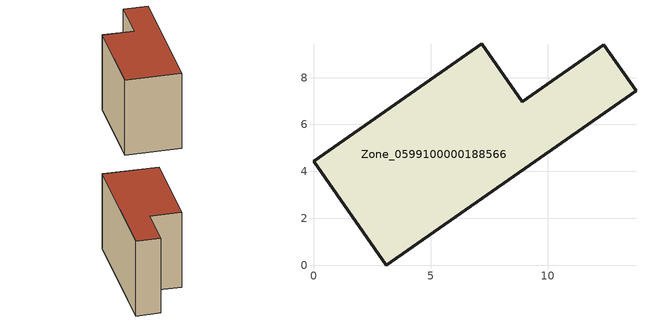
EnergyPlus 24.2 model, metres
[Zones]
Zone_0599100000188566
 floor ground (C_G): 3.1,0 0,4.44 7.17,9.44 8.9,6.97 12.39,9.41 13.76,7.44 z0
 wall outside (C_F): 3.1,0 13.76,7.44 12.39,9.41 8.9,6.97 7.17,9.44 0,4.44 3.1,0 z0:7.94
 roof outside (C_R): 0,4.44 3.1,0 13.76,7.44 12.39,9.41 8.9,6.97 7.17,9.44 z7.94
[BUILDING]
Pand.0599100000188566: North Axis=0; Terrain=City; Loads Convergence Tolerance Value=0.04; Temperature Convergence Tolerance Value=0.4; Solar Distribution=FullExterior; Maximum Number of Warmup Days=25; Minimum Number of Warmup Days=1
[Site:Location]
Rotterdam.The.Hague.AP_ZH_NLD Design_Conditions: Latitude=51.96; Longitude=4.45; Time Zone=1; Elevation=-4.5
[SITE:GROUNDTEMPERATURE:BUILDINGSURFACE]
18, 18, 18, 18, 18, 18, 18, 18, 18, 18, 18, 18
[MATERIAL] Thermal Absorptance=0.9; Solar Absorptance=0.7; Visible Absorptance=0.7
Name | Roughness | Thickness | Conductivity | Density | Specific Heat
G.TI.1975-1991 | MediumSmooth | 0.15 | 0.288461 | 540 | 1210
F.TI.1975-1991 | Rough | 0.3 | 0.230769 | 1920 | 840
R.TI.1975-1991 | MediumRough | 0.2 | 0.153846 | 1500 | 1000
[CONSTRUCTION]
C_G: G.TI.1975-1991
C_F: F.TI.1975-1991
C_R: R.TI.1975-1991
[ZONE]
Zone_0599100000188566: Type=1; Multiplier=1; Ceiling Height=Autocalculate; Volume=Autocalculate; Floor Area=autocalculate; Part of Total Floor Area=Yes
[ZONEINFILTRATION:DESIGNFLOWRATE]
Infil_Zone_0599100000188566: Zone or ZoneList or Space or SpaceList=Zone_0599100000188566; Schedule=AlwaysOn; Design Flow Rate Calculation Method=Flow/Area; Flow Rate per Floor Area=0.003; Constant Term Coefficient=1; Temperature Term Coefficient=0; Velocity Term Coefficient=0; Velocity Squared Term Coefficient=0
[HVACTEMPLATE:ZONE:IDEALLOADSAIRSYSTEM]
Zone_0599100000188566: Maximum Heating Supply Air Temperature=50; Minimum Cooling Supply Air Temperature=13; Maximum Heating Supply Air Humidity Ratio=0.0156; Minimum Cooling Supply Air Humidity Ratio=0.0077; Heating Limit=NoLimit; Cooling Limit=NoLimit; Dehumidification Control Type=ConstantSensibleHeatRatio; Cooling Sensible Heat Ratio=0.7; Dehumidification Setpoint=60; Humidification Control Type=None; Humidification Setpoint=30; Outdoor Air Method=None; Outdoor Air Flow Rate per Person=0.00944; Outdoor Air Flow Rate per Zone Floor Area=0; Outdoor Air Flow Rate per Zone=0; Demand Controlled Ventilation Type=None; Outdoor Air Economizer Type=NoEconomizer; Heat Recovery Type=None; Sensible Heat Recovery Effectiveness=0.7; Latent Heat Recovery Effectiveness=0.65
[ZONECONTROL:THERMOSTAT]
ThermostatControl_Zone_0599100000188566: Zone or ZoneList=Zone_0599100000188566; Control Type Schedule=DualSetpointControlType; Control 1=Thermostat_Zone_0599100000188566; Temperature Difference Between Cutout And Setpoint=0
[THERMOSTATSETPOINT:DUALSETPOINT]
Thermostat_Zone_0599100000188566: Heating Setpoint Temperature Schedule=HeatingSetpoint_Zone_0599100000188566; Cooling Setpoint Temperature Schedule=CoolingSetpoint_Zone_0599100000188566
[SCHEDULE:COMPACT]
HeatingSetpoint_Zone_0599100000188566: Through: 12/31, For: AllDays, Until: 24:00, 21
CoolingSetpoint_Zone_0599100000188566: Through: 12/31, For: AllDays, Until: 24:00, 24
DualSetpointControlType: Through: 12/31, For: AllDays, Until: 24:00, 4
AlwaysOn: Through: 12/31, For: AllDays, Until: 24:00, 1
